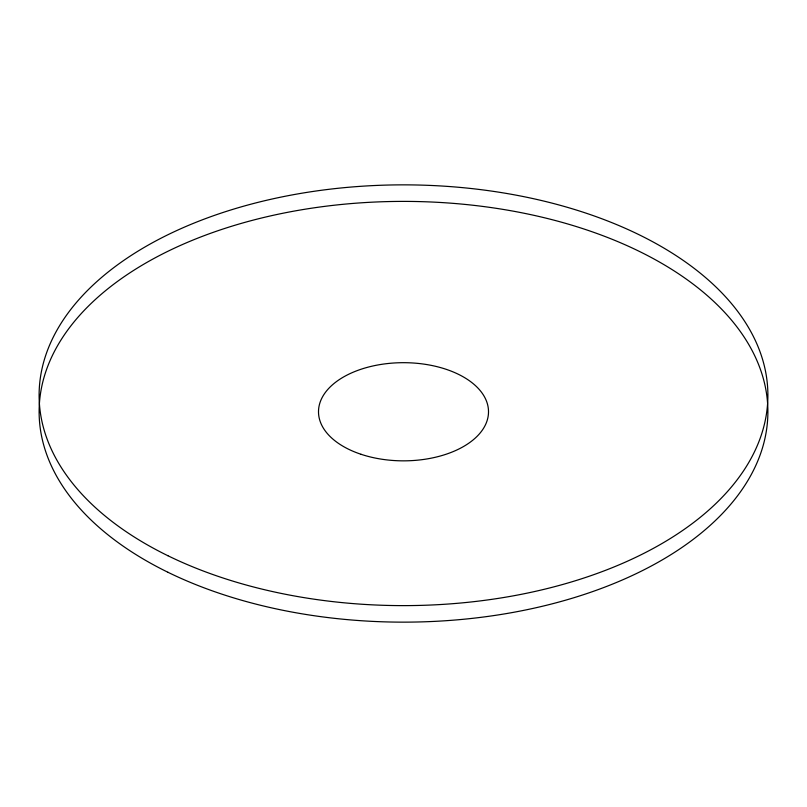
<?xml version="1.0" encoding="UTF-8"?>
<svg xmlns="http://www.w3.org/2000/svg" width="807" height="807" viewBox="0 0 807 807"><rect width="100%" height="100%" fill="white"/><g stroke="black" fill="none" stroke-linecap="round" stroke-linejoin="round"><path stroke-width="1.21" d="M167.886 572.244A364.381 210.375 0 0 0 762.03 449.328A364.381 210.375 0 0 0 280.584 213.724A364.381 210.375 0 0 0 167.886 572.244M360.991 454.27A85.007 49.086 0 0 0 488.507 411.762A85.007 49.086 0 0 0 360.991 369.263A85.007 49.086 0 0 0 360.991 454.27M167.886 555.72A364.381 210.375 0 0 0 762.03 432.804A364.381 210.375 0 0 0 280.584 197.19A364.381 210.375 0 0 0 167.886 555.72"/></g></svg>
